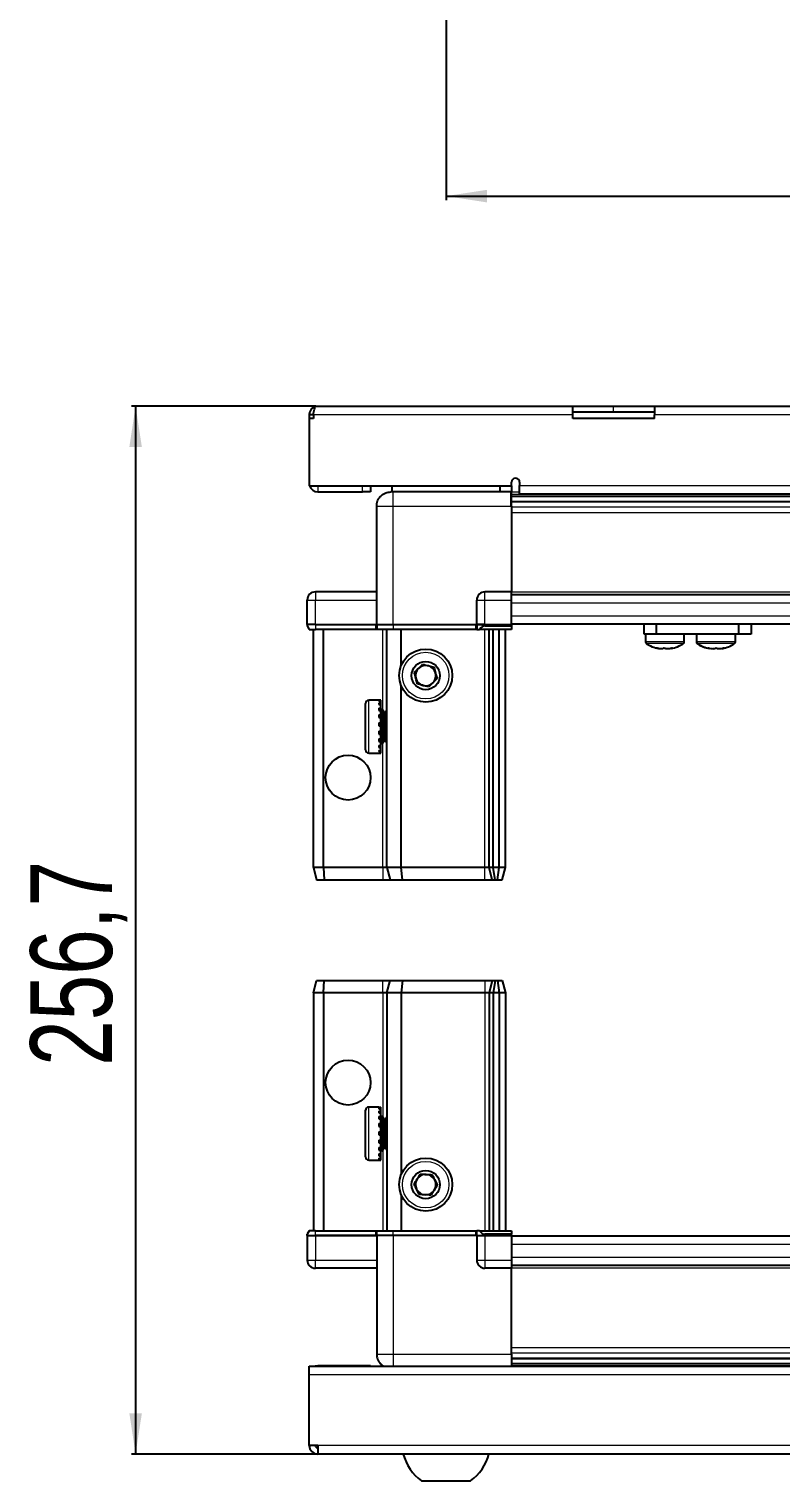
# Model space of a CAD drawing. Header units: millimetres. Extents: x 1014 to 2255, y 29 to 1140.
# Drawn here: x 1070.1 to 1254.1, y 29.3 to 385 of the extents above; entities that cross this region are included whole.
import ezdxf

# ---------------------------------------------------------------- set-up
doc = ezdxf.new("R2010")
doc.units = ezdxf.units.MM
doc.layers.add('FORMAT', color=7, linetype='Continuous')
doc.styles.add('SLDTEXTSTYLE0', font='TXT', dxfattribs={"width": 0.75})
doc.dimstyles.new('SLDDIMSTYLE0', dxfattribs={"dimtxt": 20, "dimasz": 10, "dimexe": 0, "dimexo": 0.0625, "dimgap": 5, "dimtad": 2, "dimdec": 1, "dimrnd": 1e-09, "dimzin": 12, "dimdsep": 46, "dimtxsty": 'SLDTEXTSTYLE0', "dimsah": 1, "dimcen": 0.09, "dimadec": 0, "dimazin": 3, "dimtfac": 1, "dimtofl": 0, "dimtmove": 0, "dimatfit": 3, "dimfxl": 0, "dimfrac": 2, "dimtolj": 1, "dimtzin": 12, "dimarcsym": 0})

# ---------------------------------------------------------------- blocks, each defined once
blk = doc.blocks.new('_D_2')
at = {"layer": 'FORMAT'}
for p, q in [((1172.16, 434.56), (1172.16, 343.07)), ((1404.16, 434.56), (1404.16, 343.07)), ((1172.16, 344.07), (1404.16, 344.07))]:
    blk.add_line(p, q, dxfattribs=at)
for points in [[(1172.16, 344.07), (1182.16, 342.53), (1182.16, 345.61)], [(1404.16, 344.07), (1394.16, 345.61), (1394.16, 342.53)]]:
    blk.add_solid(points, dxfattribs=at)
at = {"layer": 'FORMAT', "insert": (1265.99, 369.85), "char_height": 20, "attachment_point": 1, "style": 'SLDTEXTSTYLE0'}
blk.add_mtext('232', dxfattribs=at)
blk = doc.blocks.new('_D_8')
at = {"layer": 'FORMAT'}
for p, q in [((1140.25, 292.61), (1095.15, 292.61)), ((1096.15, 292.61), (1096.15, 35.91)), ((1140.75, 35.91), (1095.15, 35.91))]:
    blk.add_line(p, q, dxfattribs=at)
for points in [[(1096.15, 292.61), (1094.62, 282.61), (1097.69, 282.61)], [(1096.15, 35.91), (1097.69, 45.91), (1094.62, 45.91)]]:
    blk.add_solid(points, dxfattribs=at)
at = {"layer": 'FORMAT', "insert": (1070.37, 131.01), "char_height": 20, "attachment_point": 1, "rotation": 90, "style": 'SLDTEXTSTYLE0'}
blk.add_mtext('256,7', dxfattribs=at)

msp = doc.modelspace()

# ---------------------------------------------------------------- linework, layer by layer
at = {"color": 7, "linetype": 'Continuous', "lineweight": 25}
for p, q in [((1140.26, 292.61), (1203.16, 292.61)), ((1203.16, 290.51), (1203.16, 292.61)), ((1203.16, 292.61), (1213.16, 292.61)), ((1213.16, 292.61), (1223.16, 292.61)), ((1223.16, 292.61), (1223.16, 290.51)), ((1223.16, 292.61), (1353.16, 292.61)), ((1139.66, 290.51), (1138.66, 290.51)), ((1138.66, 290.51), (1138.66, 289.61)), ((1139.66, 289.61), (1138.66, 289.61)), ((1138.66, 289.61), (1138.66, 273.11)), ((1139.66, 290.51), (1139.66, 289.61)), ((1213.16, 291.11), (1203.16, 291.11)), ((1203.16, 289.61), (1203.16, 290.51)), ((1223.16, 289.61), (1203.16, 289.61)), ((1223.16, 291.11), (1213.16, 291.11)), ((1223.16, 289.61), (1223.16, 290.51)), ((1188.16, 273.11), (1188.16, 273.96)), ((1190.16, 273.96), (1190.16, 273.21)), ((1138.66, 273.11), (1188.16, 273.11)), ((1140.76, 271.61), (1151.66, 271.61)), ((1153.66, 271.61), (1151.66, 271.61)), ((1153.66, 273.11), (1153.66, 271.61)), ((1158.91, 273.11), (1158.91, 271.61)), ((1188.16, 271.61), (1159.16, 271.61)), ((1185.41, 271.61), (1185.41, 273.11)), ((1188.01, 271.61), (1188.01, 268.11)), ((1188.16, 273.11), (1188.16, 271.61)), ((1188.16, 270.96), (1212.03, 270.96)), ((1190.16, 271.11), (1190.16, 273.21)), ((1190.16, 271.11), (1386.16, 271.11)), ((1206.66, 271.11), (1206.66, 270.96)), ((1206.82, 271.11), (1206.82, 270.96)), ((1207.02, 271.11), (1207.02, 270.96)), ((1207.57, 271.11), (1207.57, 270.96)), ((1207.99, 271.11), (1207.99, 270.96)), ((1208.88, 271.11), (1208.88, 270.96)), ((1209.46, 271.11), (1209.46, 270.96)), ((1210.6, 271.11), (1210.6, 270.96)), ((1211.29, 271.11), (1211.29, 270.96)), ((1212.03, 270.96), (1212.57, 270.96)), ((1212.57, 271.11), (1212.57, 270.96)), ((1212.57, 270.96), (1212.58, 270.96)), ((1212.58, 270.96), (1213.31, 270.96)), ((1212.76, 271.11), (1212.76, 270.96)), ((1213.26, 271.11), (1213.26, 270.96)), ((1213.31, 271.11), (1213.31, 270.96)), ((1213.31, 270.96), (1214.28, 270.96)), ((1213.31, 270.96), (1213.31, 270.96)), ((1214.28, 270.96), (1362.03, 270.96)), ((1214.6, 271.11), (1214.6, 270.96)), ((1214.61, 271.11), (1214.61, 270.96)), ((1215.31, 271.11), (1215.31, 270.96)), ((1216.49, 271.11), (1216.49, 270.96)), ((1217.1, 271.11), (1217.1, 270.96)), ((1218.05, 271.11), (1218.05, 270.96)), ((1218.5, 271.11), (1218.5, 270.96)), ((1219.13, 271.11), (1219.13, 270.96)), ((1219.38, 271.11), (1219.38, 270.96)), ((1219.63, 271.11), (1219.63, 270.96)), ((1219.65, 271.11), (1219.65, 270.96)), ((1155.16, 239.11), (1155.16, 268.11)), ((1388.16, 269.17), (1188.16, 269.17)), ((1388.16, 269.14), (1188.16, 269.14)), ((1188.16, 268.11), (1188.16, 247.11)), ((1155.16, 247.11), (1140.16, 247.11)), ((1188.16, 247.11), (1181.66, 247.11)), ((1188.16, 245.11), (1188.16, 247.11)), ((1188.16, 246.46), (1388.16, 246.46)), ((1138.16, 239.11), (1138.16, 245.11)), ((1179.66, 239.11), (1179.66, 245.11)), ((1188.16, 239.11), (1188.16, 245.11)), ((1138.15, 239.11), (1138.15, 238.78)), ((1138.15, 239.11), (1138.16, 239.11)), ((1138.15, 238.78), (1138.65, 237.91)), ((1138.16, 239.11), (1138.16, 238.78)), ((1140.16, 239.11), (1138.16, 239.11)), ((1138.16, 238.78), (1138.66, 237.91)), ((1140.16, 239.11), (1154.96, 239.11)), ((1154.96, 239.11), (1155.16, 239.11)), ((1155.16, 239.11), (1155.16, 237.91)), ((1155.16, 239.11), (1159.16, 239.11)), ((1159.16, 239.11), (1179.46, 239.11)), ((1179.46, 239.11), (1179.66, 239.11)), ((1179.66, 239.11), (1179.66, 237.91)), ((1181.66, 239.11), (1179.66, 239.11)), ((1179.66, 239.11), (1181.66, 239.11)), ((1181.66, 239.11), (1188.16, 239.11)), ((1181.66, 238.78), (1188.16, 238.78)), ((1188.16, 239.26), (1388.16, 239.26)), ((1188.16, 239.11), (1188.16, 238.78)), ((1188.16, 238.78), (1188.16, 237.91)), ((1220.61, 236.76), (1220.61, 239.26)), ((1223.61, 239.26), (1223.61, 236.76)), ((1243.81, 236.76), (1243.81, 239.26)), ((1246.81, 239.26), (1246.81, 236.76)), ((1138.66, 237.91), (1140.16, 237.91)), ((1139.66, 179.61), (1139.66, 237.91)), ((1154.96, 237.91), (1140.16, 237.91)), ((1142.16, 179.61), (1142.16, 237.91)), ((1155.16, 237.91), (1154.96, 237.91)), ((1159.16, 237.91), (1155.16, 237.91)), ((1157.66, 179.61), (1157.66, 237.91)), ((1179.46, 237.91), (1159.16, 237.91)), ((1161.16, 229.11), (1161.16, 237.91)), ((1179.66, 237.91), (1179.46, 237.91)), ((1179.66, 237.91), (1180.33, 237.91)), ((1188.16, 237.91), (1180.33, 237.91)), ((1182.66, 179.61), (1182.66, 237.91)), ((1183.66, 179.61), (1183.66, 237.91)), ((1185.16, 179.61), (1185.16, 237.91)), ((1186.66, 179.61), (1186.66, 237.91)), ((1223.61, 236.76), (1220.61, 236.76)), ((1220.96, 236.76), (1220.96, 234.86)), ((1243.81, 236.76), (1223.61, 236.76)), ((1230.46, 234.86), (1230.46, 236.76)), ((1233.41, 236.76), (1233.41, 234.86)), ((1233.46, 236.76), (1233.46, 234.86)), ((1242.96, 234.86), (1242.96, 236.76)), ((1246.81, 236.76), (1243.81, 236.76)), ((1161.16, 179.61), (1161.16, 224.11)), ((1156.16, 220.61), (1153.26, 220.61)), ((1156.16, 220.52), (1156.16, 220.61)), ((1152.46, 208.41), (1152.46, 219.81)), ((1155.66, 220.52), (1156.16, 220.52)), ((1155.66, 220.52), (1155.66, 220.35)), ((1155.66, 220.35), (1156.16, 220.35)), ((1155.66, 219.87), (1156.16, 219.87)), ((1155.66, 219.87), (1155.66, 219.49)), ((1155.66, 219.49), (1156.16, 219.49)), ((1155.66, 218.65), (1156.16, 218.65)), ((1155.66, 218.65), (1155.66, 218.09)), ((1155.66, 218.09), (1156.16, 218.09)), ((1155.66, 216.99), (1156.16, 216.99)), ((1155.66, 216.99), (1155.66, 216.31)), ((1156.16, 220.35), (1156.16, 220.52)), ((1156.16, 219.87), (1156.16, 220.35)), ((1156.16, 219.49), (1156.16, 219.87)), ((1156.16, 218.65), (1156.16, 219.49)), ((1156.16, 218.09), (1156.16, 218.65)), ((1156.26, 218.51), (1156.16, 218.51)), ((1156.16, 216.99), (1156.16, 218.09)), ((1156.16, 216.31), (1156.16, 216.99)), ((1156.26, 217), (1156.26, 218.51)), ((1156.26, 209.71), (1156.26, 217)), ((1157.14, 217.42), (1156.66, 218.11)), ((1156.66, 210.11), (1156.66, 218.11)), ((1157.62, 218.11), (1157.14, 217.42)), ((1157.14, 210.8), (1157.14, 217.42)), ((1157.66, 218.11), (1157.62, 218.11)), ((1157.62, 210.11), (1157.62, 218.11)), ((1155.66, 216.31), (1156.16, 216.31)), ((1155.66, 215.05), (1156.16, 215.05)), ((1155.66, 215.05), (1155.66, 214.31)), ((1155.66, 214.75), (1156.16, 214.75)), ((1155.66, 214.31), (1156.16, 214.31)), ((1156.16, 215.05), (1156.16, 216.31)), ((1156.16, 214.75), (1156.16, 215.05)), ((1156.16, 213.01), (1156.16, 214.31)), ((1155.66, 213.01), (1156.16, 213.01)), ((1155.66, 213.01), (1155.66, 212.29)), ((1155.66, 212.88), (1156.16, 212.88)), ((1155.66, 212.29), (1156.16, 212.29)), ((1155.66, 211.09), (1156.16, 211.09)), ((1155.66, 211.09), (1155.66, 210.45)), ((1155.66, 210.45), (1156.16, 210.45)), ((1156.16, 212.29), (1156.16, 212.88)), ((1156.16, 211.09), (1156.16, 212.29)), ((1156.16, 210.45), (1156.16, 211.09)), ((1156.16, 209.46), (1156.16, 210.45)), ((1156.66, 210.11), (1157.14, 210.8)), ((1157.14, 210.8), (1157.62, 210.11)), ((1157.62, 210.11), (1157.66, 210.11)), ((1153.26, 207.61), (1156.16, 207.61)), ((1155.66, 209.46), (1156.16, 209.46)), ((1155.66, 209.46), (1155.66, 208.97)), ((1155.66, 208.97), (1156.16, 208.97)), ((1155.66, 208.28), (1156.16, 208.28)), ((1155.66, 208.28), (1155.66, 208)), ((1155.66, 208), (1156.16, 208)), ((1155.66, 207.68), (1156.16, 207.68)), ((1155.66, 207.68), (1155.66, 207.62)), ((1155.66, 207.62), (1156.16, 207.62)), ((1156.16, 209.71), (1156.26, 209.71)), ((1156.16, 208.97), (1156.16, 209.46)), ((1156.16, 208.28), (1156.16, 208.97)), ((1156.16, 208), (1156.16, 208.28)), ((1156.16, 207.68), (1156.16, 208)), ((1156.16, 207.62), (1156.16, 207.68)), ((1156.16, 207.61), (1156.16, 207.62)), ((1142.16, 179.61), (1139.66, 179.61)), ((1139.66, 179.61), (1140.46, 176.61)), ((1156.66, 179.61), (1142.16, 179.61)), ((1142.16, 179.61), (1142.31, 176.61)), ((1157.66, 179.61), (1156.66, 179.61)), ((1161.16, 179.61), (1157.66, 179.61)), ((1157.66, 179.61), (1158.46, 176.61)), ((1181.66, 179.61), (1161.16, 179.61)), ((1161.49, 176.61), (1161.16, 179.61)), ((1182.66, 179.61), (1181.66, 179.61)), ((1183.66, 179.61), (1182.66, 179.61)), ((1183.46, 176.61), (1182.66, 179.61)), ((1185.16, 179.61), (1183.66, 179.61)), ((1184.2, 176.61), (1183.66, 179.61)), ((1184.7, 176.61), (1185.16, 179.61)), ((1186.66, 179.61), (1185.16, 179.61)), ((1185.85, 176.61), (1186.66, 179.61)), ((1140.46, 176.61), (1142.31, 176.61)), ((1142.31, 176.61), (1156.66, 176.61)), ((1156.66, 176.61), (1158.46, 176.61)), ((1158.46, 176.61), (1161.49, 176.61)), ((1161.49, 176.61), (1181.66, 176.61)), ((1181.66, 176.61), (1183.46, 176.61)), ((1183.46, 176.61), (1184.2, 176.61)), ((1184.2, 176.61), (1184.7, 176.61)), ((1184.7, 176.61), (1185.85, 176.61)), ((1139.66, 148.91), (1140.46, 151.91)), ((1140.46, 151.91), (1142.31, 151.91)), ((1142.16, 148.91), (1142.31, 151.91)), ((1142.31, 151.91), (1156.66, 151.91)), ((1156.66, 151.91), (1158.46, 151.91)), ((1157.66, 148.91), (1158.46, 151.91)), ((1158.46, 151.91), (1161.49, 151.91)), ((1161.49, 151.91), (1161.16, 148.91)), ((1161.49, 151.91), (1181.66, 151.91)), ((1181.66, 151.91), (1183.46, 151.91)), ((1183.46, 151.91), (1182.66, 148.91)), ((1183.46, 151.91), (1184.2, 151.91)), ((1184.2, 151.91), (1183.66, 148.91)), ((1184.2, 151.91), (1184.7, 151.91)), ((1184.7, 151.91), (1185.85, 151.91)), ((1184.7, 151.91), (1185.16, 148.91)), ((1185.85, 151.91), (1186.66, 148.91)), ((1139.66, 148.91), (1139.66, 90.61)), ((1142.16, 148.91), (1139.66, 148.91)), ((1156.66, 148.91), (1142.16, 148.91)), ((1142.16, 148.91), (1142.16, 90.61)), ((1157.66, 148.91), (1156.66, 148.91)), ((1161.16, 148.91), (1157.66, 148.91)), ((1157.66, 148.91), (1157.66, 90.61)), ((1181.66, 148.91), (1161.16, 148.91)), ((1161.16, 148.91), (1161.16, 104.41)), ((1182.66, 148.91), (1181.66, 148.91)), ((1183.66, 148.91), (1182.66, 148.91)), ((1182.66, 148.91), (1182.66, 90.61)), ((1183.66, 148.91), (1183.66, 90.61)), ((1185.16, 148.91), (1183.66, 148.91)), ((1185.16, 148.91), (1185.16, 90.61)), ((1186.66, 148.91), (1185.16, 148.91)), ((1186.66, 148.91), (1186.66, 90.61)), ((1152.46, 108.71), (1152.46, 120.11)), ((1155.66, 120.91), (1153.26, 120.91)), ((1155.66, 120.91), (1155.66, 120.91)), ((1155.66, 120.91), (1156.16, 120.91)), ((1155.66, 120.72), (1156.16, 120.72)), ((1155.66, 120.72), (1155.66, 120.5)), ((1155.66, 120.5), (1156.16, 120.5)), ((1155.66, 119.93), (1156.16, 119.93)), ((1155.66, 119.93), (1155.66, 119.5)), ((1155.66, 119.5), (1156.16, 119.5)), ((1155.66, 118.59), (1156.16, 118.59)), ((1155.66, 118.59), (1155.66, 118)), ((1155.66, 118), (1156.16, 118)), ((1156.16, 120.72), (1156.16, 120.91)), ((1156.16, 120.5), (1156.16, 120.72)), ((1156.16, 119.93), (1156.16, 120.5)), ((1156.16, 119.5), (1156.16, 119.93)), ((1156.16, 118.59), (1156.16, 119.5)), ((1156.26, 118.81), (1156.16, 118.81)), ((1156.16, 118), (1156.16, 118.59)), ((1156.16, 116.85), (1156.16, 118)), ((1156.26, 110.01), (1156.26, 118.81)), ((1157.14, 117.72), (1156.66, 118.41)), ((1156.66, 110.41), (1156.66, 118.41)), ((1157.62, 118.41), (1157.14, 117.72)), ((1157.14, 111.1), (1157.14, 117.72)), ((1157.66, 118.41), (1157.62, 118.41)), ((1157.62, 110.41), (1157.62, 118.41)), ((1155.66, 116.85), (1156.16, 116.85)), ((1155.66, 116.85), (1155.66, 116.15)), ((1155.66, 116.15), (1156.16, 116.15)), ((1155.66, 114.87), (1156.16, 114.87)), ((1155.66, 114.87), (1155.66, 114.13)), ((1155.66, 114.72), (1156.16, 114.72)), ((1155.66, 114.22), (1156.16, 114.22)), ((1155.66, 114.13), (1156.16, 114.13)), ((1156.16, 116.15), (1156.16, 116.85)), ((1156.16, 114.87), (1156.16, 116.15)), ((1156.16, 114.72), (1156.16, 114.87)), ((1156.16, 114.13), (1156.16, 114.22)), ((1156.16, 112.84), (1156.16, 114.13)), ((1155.66, 112.84), (1156.16, 112.84)), ((1155.66, 112.84), (1155.66, 112.13)), ((1155.66, 112.13), (1156.16, 112.13)), ((1155.66, 110.97), (1156.16, 110.97)), ((1155.66, 110.97), (1155.66, 110.37)), ((1155.66, 110.37), (1156.16, 110.37)), ((1156.16, 112.13), (1156.16, 112.84)), ((1156.16, 110.97), (1156.16, 112.13)), ((1156.16, 110.37), (1156.16, 110.97)), ((1156.16, 109.43), (1156.16, 110.37)), ((1156.66, 110.41), (1157.14, 111.1)), ((1157.14, 111.1), (1157.62, 110.41)), ((1157.62, 110.41), (1157.66, 110.41)), ((1153.26, 107.91), (1155.66, 107.91)), ((1155.66, 109.43), (1156.16, 109.43)), ((1155.66, 109.43), (1155.66, 108.99)), ((1155.66, 108.99), (1156.16, 108.99)), ((1155.66, 108.39), (1156.16, 108.39)), ((1155.66, 108.39), (1155.66, 108.15)), ((1155.66, 108.15), (1156.16, 108.15)), ((1155.66, 107.93), (1156.16, 107.93)), ((1155.66, 107.93), (1155.66, 107.91)), ((1155.66, 107.92), (1156.16, 107.92)), ((1156.16, 110.01), (1156.26, 110.01)), ((1156.16, 108.99), (1156.16, 109.43)), ((1156.16, 108.39), (1156.16, 108.99)), ((1156.16, 108.15), (1156.16, 108.39)), ((1156.16, 107.93), (1156.16, 108.15)), ((1156.16, 107.92), (1156.16, 107.93)), ((1161.16, 99.41), (1161.16, 90.61)), ((1138.65, 90.61), (1138.15, 89.75)), ((1138.15, 89.41), (1138.15, 89.75)), ((1138.15, 89.41), (1140.15, 89.41)), ((1138.16, 89.41), (1138.16, 83.41)), ((1140.15, 90.61), (1138.65, 90.61)), ((1140.15, 90.61), (1154.96, 90.61)), ((1154.96, 89.41), (1140.15, 89.41)), ((1140.16, 89.41), (1154.96, 89.41)), ((1154.96, 90.61), (1155.16, 90.61)), ((1155.16, 89.41), (1154.96, 89.41)), ((1155.16, 89.41), (1155.16, 90.61)), ((1155.16, 90.61), (1159.16, 90.61)), ((1159.16, 89.41), (1155.16, 89.41)), ((1155.16, 89.41), (1155.16, 60.41)), ((1159.16, 90.61), (1179.46, 90.61)), ((1179.46, 89.41), (1159.16, 89.41)), ((1179.46, 90.61), (1179.66, 90.61)), ((1179.66, 89.41), (1179.46, 89.41)), ((1179.66, 89.41), (1179.66, 90.61)), ((1180.33, 90.61), (1179.66, 90.61)), ((1179.66, 89.41), (1181.66, 89.41)), ((1179.66, 89.41), (1179.66, 83.41)), ((1180.33, 90.61), (1188.16, 90.61)), ((1188.15, 89.75), (1181.66, 89.75)), ((1188.15, 89.41), (1181.66, 89.41)), ((1181.66, 89.41), (1188.16, 89.41)), ((1188.16, 89.75), (1188.15, 89.75)), ((1188.16, 89.41), (1188.15, 89.41)), ((1188.16, 90.61), (1188.16, 89.75)), ((1188.16, 89.41), (1188.16, 89.75)), ((1188.16, 89.41), (1188.16, 83.41)), ((1388.16, 89.26), (1188.16, 89.26)), ((1188.16, 83.41), (1188.16, 81.41)), ((1388.16, 82.06), (1188.16, 82.06)), ((1155.16, 81.41), (1140.16, 81.41)), ((1188.16, 81.41), (1181.66, 81.41)), ((1188.16, 60.41), (1188.16, 81.41)), ((1138.66, 57.41), (1437.66, 57.41)), ((1138.66, 55.31), (1138.66, 57.41)), ((1153.66, 57.51), (1140.76, 57.51)), ((1153.66, 57.51), (1153.66, 57.41)), ((1188.16, 59.39), (1388.16, 59.39)), ((1188.16, 59.35), (1388.16, 59.35)), ((1212.03, 57.56), (1188.16, 57.56)), ((1206.66, 57.41), (1206.66, 57.56)), ((1206.69, 57.41), (1206.69, 57.56)), ((1206.96, 57.41), (1206.96, 57.56)), ((1207.23, 57.41), (1207.23, 57.56)), ((1207.88, 57.41), (1207.88, 57.56)), ((1208.34, 57.41), (1208.34, 57.56)), ((1209.31, 57.41), (1209.31, 57.56)), ((1209.93, 57.41), (1209.93, 57.56)), ((1211.11, 57.41), (1211.11, 57.56)), ((1211.77, 57.41), (1211.77, 57.56)), ((1211.83, 57.41), (1211.83, 57.56)), ((1213.12, 57.56), (1212.03, 57.56)), ((1213.85, 57.56), (1213.12, 57.56)), ((1213.12, 57.41), (1213.12, 57.56)), ((1213.12, 57.56), (1213.12, 57.56)), ((1213.13, 57.41), (1213.13, 57.56)), ((1213.63, 57.41), (1213.63, 57.56)), ((1213.86, 57.56), (1213.85, 57.56)), ((1213.86, 57.41), (1213.86, 57.56)), ((1214.28, 57.56), (1213.86, 57.56)), ((1362.03, 57.56), (1214.28, 57.56)), ((1215.13, 57.41), (1215.13, 57.56)), ((1215.82, 57.41), (1215.82, 57.56)), ((1216.95, 57.41), (1216.95, 57.56)), ((1217.52, 57.41), (1217.52, 57.56)), ((1218.39, 57.41), (1218.39, 57.56)), ((1218.8, 57.41), (1218.8, 57.56)), ((1219.33, 57.41), (1219.33, 57.56)), ((1219.52, 57.41), (1219.52, 57.56)), ((1219.65, 57.41), (1219.65, 57.56)), ((1138.66, 38.01), (1138.66, 55.31)), ((1140.76, 38.01), (1138.66, 38.01)), ((1140.76, 38.01), (1140.76, 35.91)), ((1435.56, 35.91), (1140.76, 35.91)), ((1166.16, 29.31), (1178.16, 29.31))]:
    msp.add_line(p, q, dxfattribs=at)
at = {"color": 8, "linetype": 'Continuous', "lineweight": 18}
for p, q in [((1213.16, 291.11), (1213.16, 292.61)), ((1203.16, 290.51), (1139.66, 290.51)), ((1353.16, 290.51), (1223.16, 290.51)), ((1140.76, 273.11), (1140.76, 271.61)), ((1151.66, 271.61), (1151.66, 273.11)), ((1188.16, 271.61), (1190.16, 271.61)), ((1388.16, 270.38), (1188.16, 270.38)), ((1190.16, 273.21), (1386.16, 273.21)), ((1159.16, 268.11), (1188.16, 268.11)), ((1159.16, 239.11), (1159.16, 268.11)), ((1188.16, 267.93), (1388.16, 267.93)), ((1388.16, 266.52), (1188.16, 266.52)), ((1140.16, 247.11), (1140.16, 245.11)), ((1181.66, 245.11), (1181.66, 247.11)), ((1188.16, 247.11), (1388.16, 247.11)), ((1138.16, 245.11), (1140.16, 245.11)), ((1140.16, 245.11), (1155.16, 245.11)), ((1140.16, 239.11), (1140.16, 245.11)), ((1179.66, 245.11), (1181.66, 245.11)), ((1181.66, 239.11), (1181.66, 245.11)), ((1181.66, 245.11), (1188.16, 245.11)), ((1188.16, 244.46), (1388.16, 244.46)), ((1140.16, 239.11), (1140.16, 237.91)), ((1154.96, 237.91), (1154.96, 239.11)), ((1159.16, 239.11), (1159.16, 237.91)), ((1179.46, 237.91), (1179.46, 239.11)), ((1181.66, 239.11), (1181.66, 238.78)), ((1188.16, 241.26), (1388.16, 241.26)), ((1156.66, 218.11), (1156.66, 237.91)), ((1181.66, 179.61), (1181.66, 237.91)), ((1230.46, 234.86), (1220.96, 234.86)), ((1233.46, 234.86), (1233.41, 234.86)), ((1242.96, 234.86), (1233.46, 234.86)), ((1230.26, 234.49), (1221.15, 234.49)), ((1233.65, 234.49), (1233.6, 234.49)), ((1242.76, 234.49), (1233.65, 234.49)), ((1153.26, 207.61), (1153.26, 220.61)), ((1156.66, 179.61), (1156.66, 210.11)), ((1156.66, 179.61), (1156.66, 176.61)), ((1181.66, 176.61), (1181.66, 179.61)), ((1156.66, 148.91), (1156.66, 151.91)), ((1181.66, 151.91), (1181.66, 148.91)), ((1156.66, 148.91), (1156.66, 118.41)), ((1181.66, 148.91), (1181.66, 90.61)), ((1153.26, 107.91), (1153.26, 120.91)), ((1156.66, 110.41), (1156.66, 90.61)), ((1140.15, 89.41), (1140.15, 90.61)), ((1140.16, 89.41), (1140.16, 83.41)), ((1154.96, 89.41), (1154.96, 90.61)), ((1159.16, 89.41), (1159.16, 90.61)), ((1159.16, 89.41), (1159.16, 60.41)), ((1179.46, 89.41), (1179.46, 90.61)), ((1181.66, 89.41), (1181.66, 89.75)), ((1181.66, 89.41), (1181.66, 83.41)), ((1188.15, 89.41), (1188.15, 89.75)), ((1388.16, 87.26), (1188.16, 87.26)), ((1138.16, 83.41), (1140.16, 83.41)), ((1140.16, 83.41), (1155.16, 83.41)), ((1140.16, 81.41), (1140.16, 83.41)), ((1179.66, 83.41), (1181.66, 83.41)), ((1181.66, 83.41), (1188.16, 83.41)), ((1181.66, 83.41), (1181.66, 81.41)), ((1388.16, 84.06), (1188.16, 84.06)), ((1388.16, 81.41), (1188.16, 81.41)), ((1188.16, 62.01), (1388.16, 62.01)), ((1388.16, 60.6), (1188.16, 60.6)), ((1140.76, 57.41), (1140.76, 57.51)), ((1159.16, 60.41), (1188.16, 60.41)), ((1188.16, 58.15), (1388.16, 58.15)), ((1437.66, 55.31), (1138.66, 55.31)), ((1435.56, 38.01), (1140.76, 38.01))]:
    msp.add_line(p, q, dxfattribs=at)
at = {"color": 7, "linetype": 'Continuous', "lineweight": 25, "flags": 128}
msp.add_lwpolyline([(1140.76, 57.51), (1140.35, 57.47), (1140.11, 57.41)], dxfattribs=at)
at = {"color": 7, "linetype": 'Continuous', "lineweight": 25}
for centre, radius in [((1167.16, 226.61), 6.5), ((1167.16, 226.61), 3.46), ((1148.16, 201.61), 5.5), ((1148.16, 126.91), 5.5), ((1167.16, 101.91), 6.5), ((1167.16, 101.91), 3.46)]:
    msp.add_circle(centre, radius, dxfattribs=at)
at = {"color": 8, "linetype": 'Continuous', "lineweight": 18}
for centre in [(1167.16, 226.61), (1167.16, 101.91)]:
    msp.add_circle(centre, 5.7, dxfattribs=at)
at = {"color": 7, "linetype": 'Continuous', "lineweight": 25}
for centre, radius, start, end in [((1189.16, 273.96), 1, 0, 180), ((1140.76, 273.71), 2.1, 196.6015, 270), ((1140.16, 245.11), 2, 90, 180), ((1181.66, 245.11), 2, 90, 180), ((1221.41, 234.86), 0.45, 180, 235.2821), ((1230.01, 234.86), 0.45, 304.7179, 0), ((1233.86, 234.86), 0.45, 180, 235.2821), ((1233.91, 234.86), 0.45, 180, 235.2821), ((1242.51, 234.86), 0.45, 304.7179, 0), ((1225.71, 241.06), 8, 235.2821, 258.9392), ((1225.71, 241.06), 8, 281.0076, 304.7179), ((1238.16, 241.06), 8, 235.2821, 255.8287), ((1238.21, 241.06), 8, 235.2821, 259.0625), ((1238.21, 241.06), 8, 280.8753, 304.7179), ((1167.16, 226.61), 2.5, 134.9221, 194.9221), ((1167.16, 226.61), 2.5, 74.9221, 134.9221), ((1167.16, 226.61), 2.5, 14.9221, 74.9221), ((1167.16, 226.61), 2.5, 194.9221, 254.9221), ((1167.16, 226.61), 2.5, 254.9221, 314.9221), ((1167.16, 226.61), 2.5, 314.9221, 14.9221), ((1153.26, 219.81), 0.8, 90, 180), ((1156.66, 218.51), 0.4, 180, 270), ((1156.66, 209.71), 0.4, 90, 180), ((1153.26, 208.41), 0.8, 180, 270), ((1153.26, 120.11), 0.8, 90, 180), ((1156.66, 118.81), 0.4, 180, 270), ((1156.66, 110.01), 0.4, 90, 180), ((1153.26, 108.71), 0.8, 180, 270), ((1167.16, 101.91), 2.5, 147.376, 207.376), ((1167.16, 101.91), 2.5, 87.376, 147.376), ((1167.16, 101.91), 2.5, 27.376, 87.376), ((1167.16, 101.91), 2.5, 207.376, 267.376), ((1167.16, 101.91), 2.5, 267.376, 327.376), ((1167.16, 101.91), 2.5, 327.376, 27.376), ((1140.16, 83.41), 2, 180, 270), ((1181.66, 83.41), 2, 180, 270), ((1140.76, 38.01), 2.1, 180, 270), ((1140.76, 38.01), 0.6, 180, 270), ((1173.18, 38.94), 11.91, 194.7004, 233.8734), ((1171.13, 38.94), 11.91, 306.1266, 345.2996)]:
    msp.add_arc(centre, radius, start, end, dxfattribs=at)
for centre, start_param, end_param in [((1181.66, 235.31), 0, 0.722734), ((1181.66, 93.21), 2.418858, 3.141593)]:
    msp.add_ellipse(centre, major_axis=(0, 3.46), ratio=0.57735, start_param=start_param, end_param=end_param, dxfattribs=at)
for points, knots in [([(1140.26, 292.52), (1140.17, 292.51), (1139.85, 292.46), (1139.37, 292.13), (1138.9, 291.59), (1138.68, 291), (1138.66, 290.64), (1138.66, 290.51)], [0, 0, 0, 0, 0.089262, 0.347509, 0.605751, 0.863994, 1, 1, 1, 1]), ([(1139.66, 290.51), (1139.7, 290.77), (1139.79, 291.26), (1139.92, 291.9), (1140.06, 292.37), (1140.17, 292.59), (1140.23, 292.61), (1140.26, 292.61)], [0, 0, 0, 0, 0.2302553, 0.4485219, 0.6667858, 0.8850496, 1, 1, 1, 1]), ([(1155.16, 268.11), (1155.2, 268.55), (1155.27, 269.23), (1155.71, 270.05), (1156.16, 270.61), (1156.72, 271.06), (1157.54, 271.49), (1158.21, 271.57), (1158.66, 271.61)], [0, 0, 0, 0, 0.239457, 0.368361, 0.5, 0.631639, 0.760543, 1, 1, 1, 1]), ([(1159.16, 271.61), (1159.09, 271.61), (1158.96, 271.61), (1158.79, 271.61), (1158.68, 271.61), (1158.66, 271.61), (1158.66, 271.61)], [0, 0, 0, 0, 0.249394, 0.500333, 0.750167, 1, 1, 1, 1]), ([(1188.16, 268.11), (1188.16, 268.51), (1188.16, 269.29), (1188.16, 270.34), (1188.16, 271.13), (1188.16, 271.55), (1188.16, 271.6), (1188.16, 271.61)], [0, 0, 0, 0, 0.214694, 0.429388, 0.644082, 0.858775, 1, 1, 1, 1]), ([(1224.2, 233.21), (1224.2, 233.21), (1224.2, 233.2), (1224.07, 233.23), (1223.89, 233.29), (1223.74, 233.34), (1223.67, 233.37), (1223.65, 233.38), (1223.65, 233.39), (1223.66, 233.39), (1223.69, 233.38), (1223.76, 233.37), (1224.05, 233.3), (1224.43, 233.23), (1224.84, 233.2), (1225.12, 233.22), (1225.27, 233.29), (1225.37, 233.36), (1225.45, 233.38), (1225.47, 233.39), (1225.49, 233.39), (1225.52, 233.38), (1225.55, 233.38), (1225.66, 233.35), (1225.81, 233.28), (1226.04, 233.22), (1226.33, 233.2), (1226.68, 233.22), (1226.98, 233.27), (1227.23, 233.32), (1227.34, 233.35), (1227.42, 233.37), (1227.48, 233.38), (1227.52, 233.38), (1227.53, 233.39), (1227.54, 233.39), (1227.54, 233.39)], [0, 0, 0, 0, 0.026098, 0.079837, 0.137205, 0.178357, 0.199039, 0.20334, 0.207689, 0.210723, 0.214544, 0.22148, 0.248602, 0.355777, 0.404897, 0.454423, 0.54605, 0.591404, 0.597119, 0.601325, 0.604382, 0.607444, 0.611991, 0.624229, 0.678519, 0.75975, 0.804305, 0.849026, 0.923625, 0.95136, 0.968708, 0.979996, 0.991142, 0.995473, 0.998845, 1, 1, 1, 1]), ([(1227.54, 233.39), (1227.54, 233.39), (1227.55, 233.38), (1227.55, 233.38), (1227.51, 233.34), (1227.37, 233.28), (1227.23, 233.22), (1227.18, 233.2), (1227.22, 233.21), (1227.24, 233.21)], [0, 0, 0, 0, 0.015183, 0.036536, 0.0957, 0.360142, 0.675239, 0.874535, 1, 1, 1, 1]), ([(1236.69, 233.21), (1236.7, 233.21), (1236.71, 233.2), (1236.57, 233.25), (1236.41, 233.31), (1236.3, 233.37), (1236.29, 233.38), (1236.3, 233.39), (1236.31, 233.39), (1236.34, 233.38), (1236.43, 233.36), (1236.76, 233.28), (1237.19, 233.21), (1237.62, 233.2), (1237.84, 233.23), (1238.01, 233.29), (1238.13, 233.34), (1238.21, 233.37), (1238.26, 233.38), (1238.29, 233.39), (1238.31, 233.39), (1238.34, 233.38), (1238.39, 233.37), (1238.53, 233.3), (1238.68, 233.23), (1238.99, 233.2), (1239.37, 233.22), (1239.76, 233.29), (1240.05, 233.36), (1240.16, 233.38), (1240.19, 233.39), (1240.2, 233.39), (1240.21, 233.38), (1240.2, 233.38), (1240.15, 233.35), (1239.97, 233.28), (1239.77, 233.22), (1239.73, 233.21), (1239.72, 233.21)], [0, 0, 0, 0, 0.028363, 0.080682, 0.138356, 0.167292, 0.170918, 0.173795, 0.176698, 0.18005, 0.186399, 0.213077, 0.319019, 0.35398, 0.399283, 0.447645, 0.482337, 0.499772, 0.503397, 0.507064, 0.509622, 0.512843, 0.51869, 0.541554, 0.631904, 0.673313, 0.715064, 0.792307, 0.830541, 0.835358, 0.838904, 0.841481, 0.844063, 0.847895, 0.858212, 0.90398, 0.972459, 1, 1, 1, 1]), ([(1164.37, 227.36), (1164.73, 227.73), (1165.42, 228.41), (1166.1, 229.09), (1166.41, 229.4)], [0, 0, 0, 0, 0.5346859, 1, 1, 1, 1]), ([(1166.41, 229.4), (1166.91, 229.27), (1167.84, 229.02), (1168.77, 228.77), (1169.2, 228.65)], [0, 0, 0, 0, 0.534686, 1, 1, 1, 1]), ([(1169.2, 228.65), (1169.23, 228.53), (1169.39, 227.95), (1169.64, 226.99), (1169.85, 226.19), (1169.94, 225.86)], [0, 0, 0, 0, 0.133125, 0.637099, 1, 1, 1, 1]), ([(1165.11, 224.57), (1165.02, 224.91), (1164.81, 225.7), (1164.55, 226.66), (1164.4, 227.24), (1164.37, 227.36)], [0, 0, 0, 0, 0.3629006, 0.8668753, 1, 1, 1, 1]), ([(1167.9, 223.82), (1167.4, 223.96), (1166.47, 224.21), (1165.54, 224.46), (1165.11, 224.57)], [0, 0, 0, 0, 0.534686, 1, 1, 1, 1]), ([(1169.94, 225.86), (1169.58, 225.5), (1168.89, 224.82), (1168.21, 224.14), (1167.9, 223.82)], [0, 0, 0, 0, 0.534686, 1, 1, 1, 1]), ([(1164.27, 102.05), (1164.55, 102.48), (1165.07, 103.29), (1165.59, 104.1), (1165.83, 104.48)], [0, 0, 0, 0, 0.534686, 1, 1, 1, 1]), ([(1165.83, 104.48), (1166.34, 104.45), (1167.31, 104.41), (1168.27, 104.36), (1168.71, 104.34)], [0, 0, 0, 0, 0.5346859, 1, 1, 1, 1]), ([(1168.71, 104.34), (1168.87, 104.04), (1169.25, 103.31), (1169.71, 102.42), (1169.98, 101.89), (1170.04, 101.78)], [0, 0, 0, 0, 0.362901, 0.866875, 1, 1, 1, 1]), ([(1165.6, 99.48), (1165.54, 99.59), (1165.27, 100.12), (1164.81, 101.01), (1164.43, 101.74), (1164.27, 102.05)], [0, 0, 0, 0, 0.133125, 0.637099, 1, 1, 1, 1]), ([(1170.04, 101.78), (1169.76, 101.35), (1169.24, 100.53), (1168.72, 99.73), (1168.48, 99.35)], [0, 0, 0, 0, 0.534686, 1, 1, 1, 1]), ([(1168.48, 99.35), (1167.97, 99.37), (1167, 99.42), (1166.04, 99.46), (1165.6, 99.48)], [0, 0, 0, 0, 0.534686, 1, 1, 1, 1]), ([(1155.16, 60.41), (1155.2, 59.97), (1155.27, 59.3), (1155.71, 58.48), (1156.17, 57.93), (1156.57, 57.57), (1156.83, 57.44), (1156.88, 57.41)], [0, 0, 0, 0, 0.363018, 0.558438, 0.758004, 0.95757, 1, 1, 1, 1]), ([(1188.16, 60.41), (1188.16, 60.02), (1188.16, 59.23), (1188.16, 58.21), (1188.16, 57.58), (1188.16, 57.42), (1188.16, 57.41)], [0, 0, 0, 0, 0.3255201, 0.6510403, 0.9765604, 1, 1, 1, 1])]:
    msp.add_open_spline(points, degree=3, knots=knots, dxfattribs=at)
at = {"color": 8, "linetype": 'Continuous', "lineweight": 18}
for points, knots in [([(1159.16, 268.11), (1159.16, 268.55), (1159.16, 269.23), (1159.16, 270.05), (1159.16, 270.61), (1159.16, 271.06), (1159.16, 271.49), (1159.16, 271.57), (1159.16, 271.61)], [0, 0, 0, 0, 0.2394568, 0.3683607, 0.5, 0.6316393, 0.7605432, 1, 1, 1, 1]), ([(1159.16, 60.41), (1159.16, 59.97), (1159.16, 59.3), (1159.16, 58.48), (1159.16, 57.93), (1159.16, 57.57), (1159.16, 57.44), (1159.16, 57.41)], [0, 0, 0, 0, 0.363018, 0.558438, 0.758004, 0.95757, 1, 1, 1, 1])]:
    msp.add_open_spline(points, degree=3, knots=knots, dxfattribs=at)
for points in [[(1155.16, 268.11), (1155.22, 268.11), (1155.34, 268.11), (1156.26, 268.11), (1157.58, 268.11), (1158.63, 268.11), (1159.16, 268.11)], [(1155.16, 60.41), (1155.22, 60.41), (1155.34, 60.41), (1156.26, 60.41), (1157.58, 60.41), (1158.63, 60.41), (1159.16, 60.41)]]:
    msp.add_open_spline(points, degree=3, dxfattribs=at)

# ---------------------------------------------------------------- dimensions: what is measured, and where the dimension line sits
at = {"layer": 'FORMAT'}
for base, p1, p2, angle, picture, middle in [((1404.16, 344.07), (1172.16, 434.57), (1404.16, 434.57), 0, '_D_2', (1288.16, 344.07)), ((1096.15, 35.91), (1140.26, 292.61), (1140.76, 35.91), 90, '_D_8', (1096.15, 164.26))]:
    dim = msp.add_linear_dim(base=base, p1=p1, p2=p2, angle=angle, dimstyle='SLDDIMSTYLE0', dxfattribs=at)
    dim.commit()
    dim.dimension.update_dxf_attribs({"geometry": picture, "text_midpoint": middle, "dimtype": 160})

doc.saveas('drawing.dxf')
